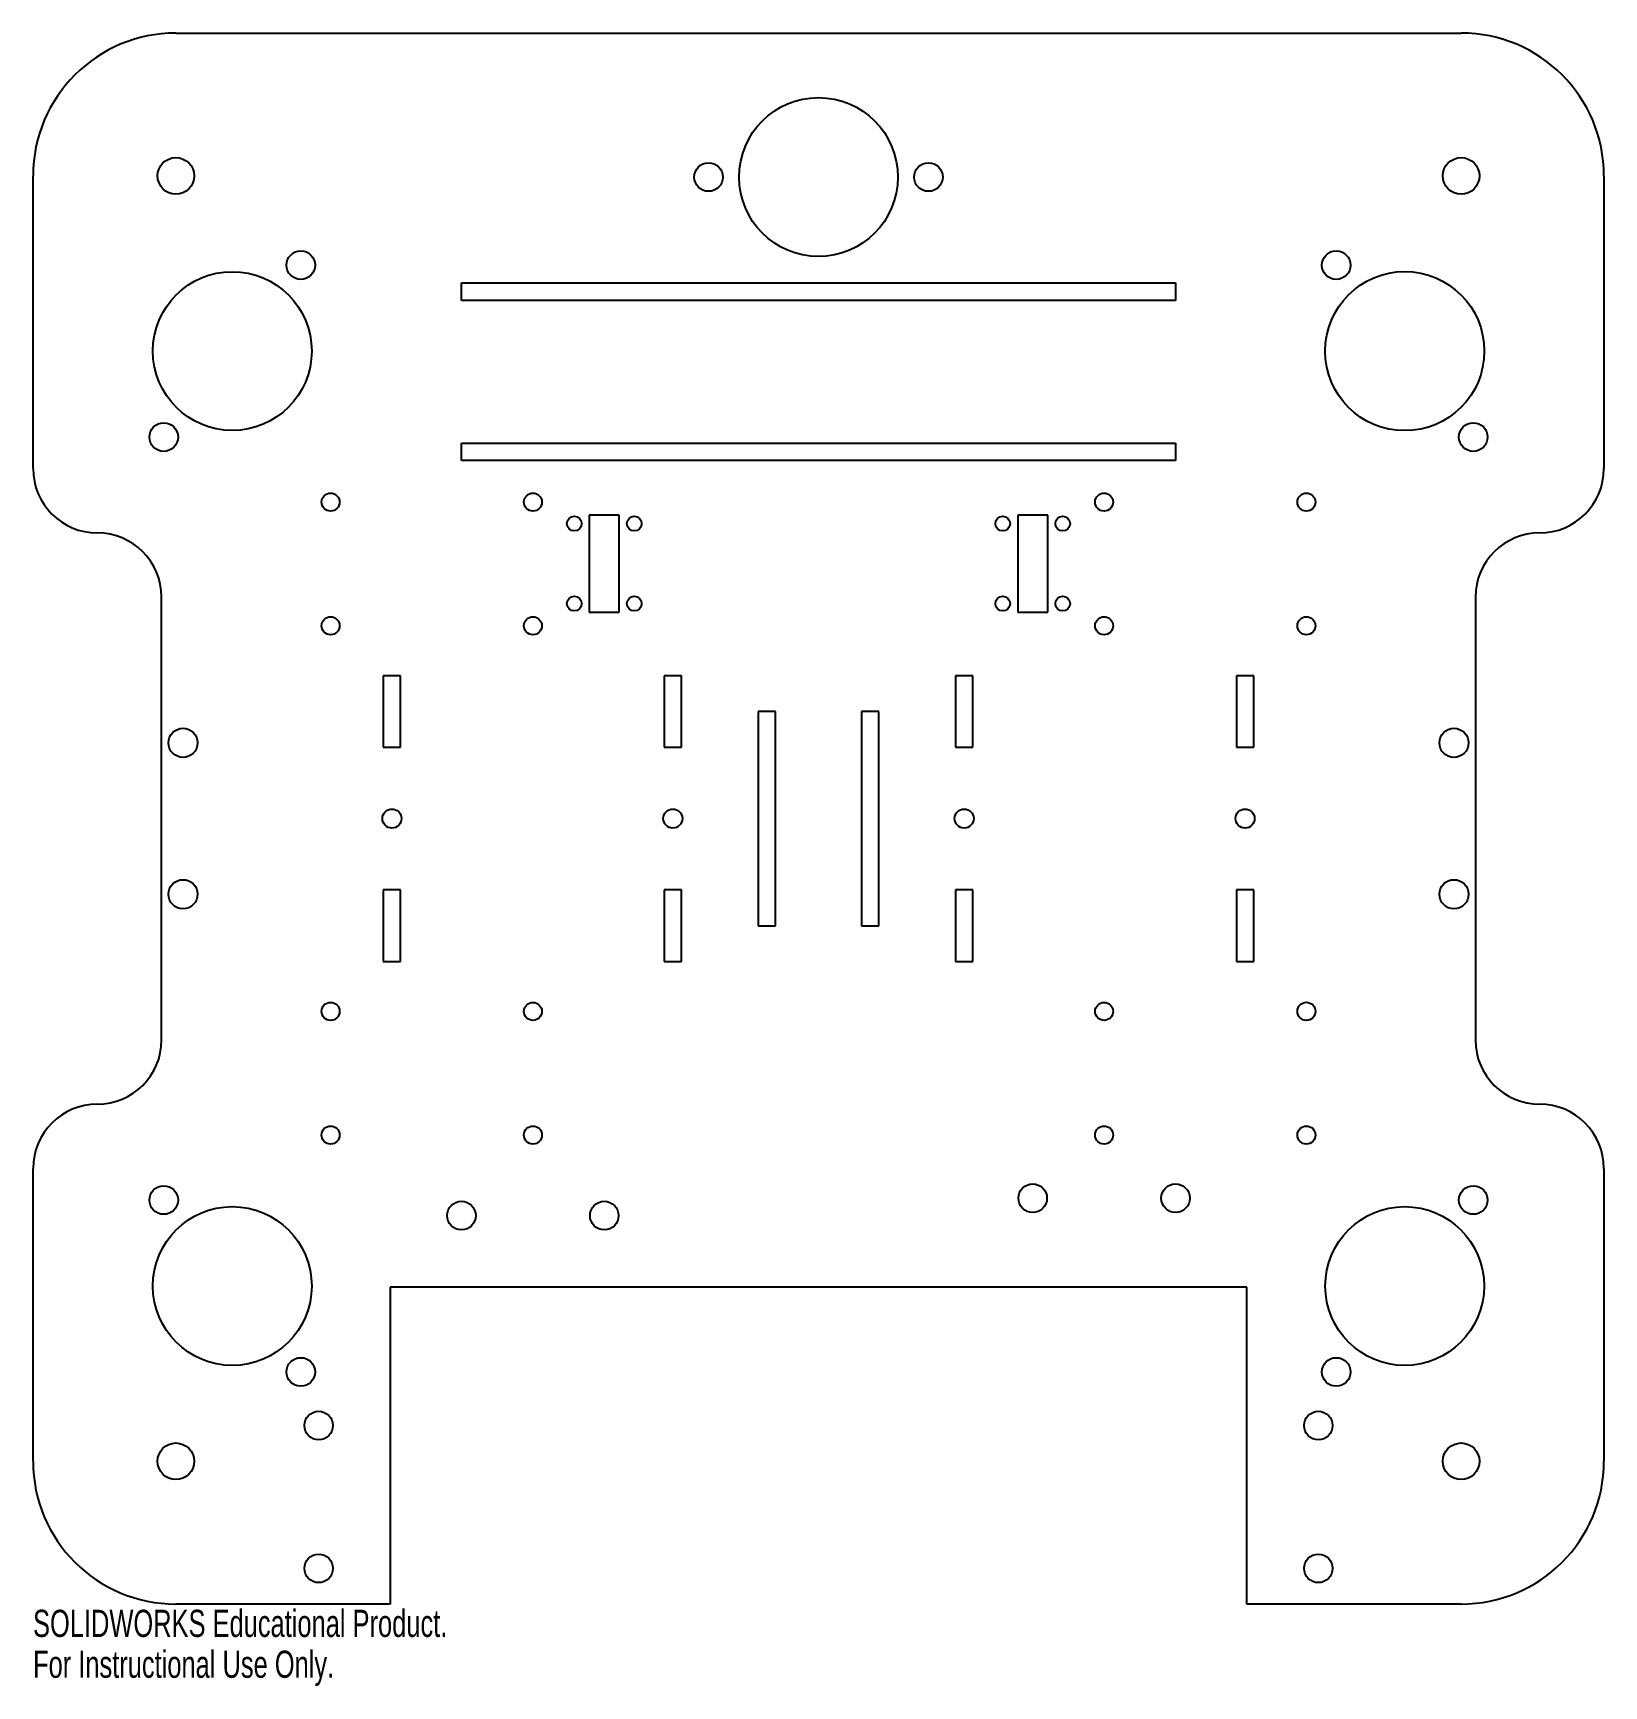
# Model space of a CAD drawing. Header units: inches. Extents: x -5.5 to 5.5, y -6.1 to 5.5.
import ezdxf

# ---------------------------------------------------------------- set-up
doc = ezdxf.new("R2010")
doc.units = ezdxf.units.IN
doc.header["$MEASUREMENT"] = 0
doc.styles.add('SLDTEXTSTYLE0', font='TXT', dxfattribs={"width": 0.7})

msp = doc.modelspace()

# ---------------------------------------------------------------- linework, layer by layer
at = {"color": 7, "linetype": 'Continuous', "lineweight": 25}
for p, q in [((-4.5, 5.5), (4.5, 5.5)), ((-5.5, 2.45), (-5.5, 4.5)), ((5.5, 4.5), (5.5, 2.45)), ((-2.5, 3.75), (2.5, 3.75)), ((-2.5, 3.628), (-2.5, 3.75)), ((2.5, 3.75), (2.5, 3.628)), ((2.5, 3.628), (-2.5, 3.628)), ((-2.5, 2.628), (2.5, 2.628)), ((-2.5, 2.506), (-2.5, 2.628)), ((2.5, 2.628), (2.5, 2.506)), ((2.5, 2.506), (-2.5, 2.506)), ((-1.605, 2.125), (-1.605, 1.445)), ((-1.395, 2.125), (-1.605, 2.125)), ((-1.395, 1.445), (-1.395, 2.125)), ((1.395, 2.125), (1.395, 1.445)), ((1.605, 2.125), (1.395, 2.125)), ((1.605, 1.445), (1.605, 2.125)), ((-4.6, -1.55), (-4.6, 1.55)), ((4.6, 1.55), (4.6, -1.55)), ((-1.605, 1.445), (-1.395, 1.445)), ((1.395, 1.445), (1.605, 1.445)), ((-3.049, 1), (-3.049, 0.5)), ((-2.926, 1), (-3.049, 1)), ((-2.926, 0.5), (-2.926, 1)), ((-1.081, 1), (-1.081, 0.5)), ((-0.959, 1), (-1.081, 1)), ((-0.959, 0.5), (-0.959, 1)), ((0.959, 1), (0.959, 0.5)), ((1.081, 1), (0.959, 1)), ((1.081, 0.5), (1.081, 1)), ((2.926, 1), (2.926, 0.5)), ((3.049, 1), (2.926, 1)), ((3.049, 0.5), (3.049, 1)), ((-0.301, 0.75), (-0.423, 0.75)), ((-0.423, 0.75), (-0.423, -0.75)), ((-0.301, -0.75), (-0.301, 0.75)), ((0.423, 0.75), (0.301, 0.75)), ((0.301, 0.75), (0.301, -0.75)), ((0.423, -0.75), (0.423, 0.75)), ((-3.049, 0.5), (-2.926, 0.5)), ((-1.081, 0.5), (-0.959, 0.5)), ((0.959, 0.5), (1.081, 0.5)), ((2.926, 0.5), (3.049, 0.5)), ((-2.926, -0.5), (-3.049, -0.5)), ((-3.049, -0.5), (-3.049, -1)), ((-2.926, -1), (-2.926, -0.5)), ((-1.081, -0.5), (-1.081, -1)), ((-0.959, -0.5), (-1.081, -0.5)), ((-0.959, -1), (-0.959, -0.5)), ((0.959, -0.5), (0.959, -1)), ((1.081, -0.5), (0.959, -0.5)), ((1.081, -1), (1.081, -0.5)), ((2.926, -0.5), (2.926, -1)), ((3.049, -0.5), (2.926, -0.5)), ((3.049, -1), (3.049, -0.5)), ((-0.423, -0.75), (-0.301, -0.75)), ((0.301, -0.75), (0.423, -0.75)), ((-3.049, -1), (-2.926, -1)), ((-1.081, -1), (-0.959, -1)), ((0.959, -1), (1.081, -1)), ((2.926, -1), (3.049, -1)), ((-5.5, -4.5), (-5.5, -2.45)), ((5.5, -2.45), (5.5, -4.5)), ((-3, -3.28), (-3, -5.5)), ((3, -3.28), (-3, -3.28)), ((3, -5.5), (3, -3.28)), ((-3, -5.5), (-4.5, -5.5)), ((4.5, -5.5), (3, -5.5))]:
    msp.add_line(p, q, dxfattribs=at)
for centre, radius in [((0, 4.492), 0.556), ((-4.5, 4.5), 0.128), ((-0.77, 4.492), 0.1), ((0.77, 4.492), 0.1), ((4.5, 4.5), 0.128), ((-3.625, 3.875), 0.1), ((3.625, 3.875), 0.1), ((-4.105, 3.273), 0.556), ((4.105, 3.273), 0.557), ((-4.585, 2.671), 0.1), ((4.585, 2.671), 0.1), ((-3.417, 2.216), 0.0633), ((-2, 2.216), 0.0633), ((2, 2.216), 0.0633), ((3.417, 2.216), 0.0632), ((-1.71, 2.065), 0.0512), ((-1.29, 2.065), 0.0512), ((1.29, 2.065), 0.0512), ((1.71, 2.065), 0.0512), ((-1.71, 1.505), 0.0512), ((-1.29, 1.505), 0.0512), ((1.29, 1.505), 0.0512), ((1.71, 1.505), 0.0512), ((-3.417, 1.35), 0.0632), ((-2, 1.35), 0.0628), ((2, 1.35), 0.0628), ((3.417, 1.35), 0.0633), ((-4.45, 0.53), 0.102), ((4.45, 0.53), 0.102), ((-2.987, 0), 0.0669), ((-1.02, 0), 0.0669), ((1.02, 0), 0.0669), ((2.987, 0), 0.0669), ((-4.45, -0.53), 0.102), ((4.45, -0.53), 0.102), ((-3.417, -1.35), 0.0632), ((-2, -1.35), 0.0628), ((2, -1.35), 0.0628), ((3.417, -1.35), 0.0633), ((-3.417, -2.216), 0.0633), ((-2, -2.216), 0.0633), ((2, -2.216), 0.0633), ((3.417, -2.216), 0.0632), ((-4.585, -2.671), 0.1), ((1.5, -2.658), 0.1), ((2.5, -2.658), 0.1), ((4.585, -2.671), 0.1), ((-4.105, -3.273), 0.556), ((-2.5, -2.78), 0.1), ((-1.5, -2.78), 0.1), ((4.105, -3.273), 0.556), ((-3.625, -3.875), 0.1), ((3.625, -3.875), 0.1), ((-3.5, -4.25), 0.1), ((3.5, -4.25), 0.1), ((-4.5, -4.5), 0.128), ((4.5, -4.5), 0.128), ((-3.5, -5.25), 0.1), ((3.5, -5.25), 0.1)]:
    msp.add_circle(centre, radius, dxfattribs=at)
for centre, radius, start, end in [((-4.5, 4.5), 1, 90, 180), ((4.5, 4.5), 1, 0, 90), ((-5.05, 2.45), 0.45, 180, 270), ((5.05, 2.45), 0.45, 270, 0), ((-5.05, 1.55), 0.45, 0, 90), ((5.05, 1.55), 0.45, 90, 180), ((-5.05, -1.55), 0.45, 270, 0), ((5.05, -1.55), 0.45, 180, 270), ((-5.05, -2.45), 0.45, 90, 180), ((5.05, -2.45), 0.45, 0, 90), ((-4.5, -4.5), 1, 180, 270), ((4.5, -4.5), 1, 270, 0)]:
    msp.add_arc(centre, radius, start, end, dxfattribs=at)

# ---------------------------------------------------------------- texts
at = {"color": 7, "linetype": 'Continuous', "char_height": 0.1903, "attachment_point": 1, "style": 'SLDTEXTSTYLE0'}
for s, insert in [('SOLIDWORKS Educational Product.', (-5.5, -5.54)), ('For Instructional Use Only.', (-5.5, -5.826))]:
    msp.add_mtext(s, dxfattribs=dict(at, insert=insert))

doc.saveas('drawing.dxf')
